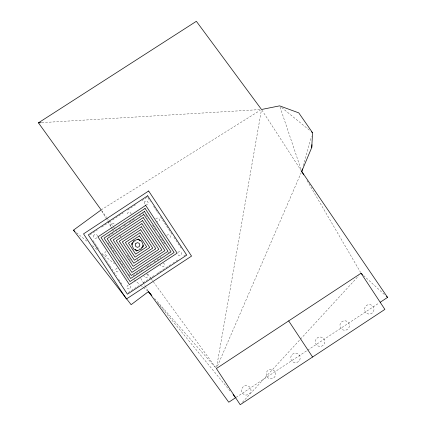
<?xml version="1.0" encoding="UTF-8"?>
<svg xmlns="http://www.w3.org/2000/svg" width="426" height="426" viewBox="0 0 426 426"><rect width="100%" height="100%" fill="white"/><g stroke="black" fill="none" stroke-linecap="round" stroke-linejoin="round"><path stroke-width="0.32" stroke-dasharray="2.13 1.6" d="M216.605 367.223L261.399 110.148M303.312 165.725L311.475 136.522M217.436 366.088L301.187 172.658M242.447 402.256L299.957 339.698M300.405 339.208L358.809 275.675M106.122 251.452L105.126 252.176L104.748 253.348L105.126 254.519L106.122 255.243L107.352 255.243L108.353 254.519M155.772 218.82L156.768 218.096L157.998 218.096L158.994 218.82L159.377 219.992L158.994 221.163L157.998 221.887L156.768 221.887M117.086 268.092L116.085 268.817L115.707 269.988L116.085 271.16L117.086 271.884L118.316 271.884L119.312 271.16M166.731 235.461L167.727 234.737L168.962 234.737L169.958 235.461L170.336 236.632L169.958 237.804L168.962 238.528M128.285 285.095L127.289 285.819L126.905 286.991L127.289 288.162L128.285 288.887L129.515 288.887L130.51 288.162L130.888 286.991L130.51 285.819L129.515 285.095M177.93 252.464L178.925 251.739L180.161 251.739L181.156 252.464L181.535 253.635L181.156 254.801L180.161 255.525L178.925 255.525L177.93 254.801L177.551 253.635M236.158 397.351L307.066 350.545M307.62 350.177L379.081 303.008M90.094 234.747L97.256 230.029M101.665 227.122L108.832 222.404M109.386 222.042L123.167 212.963M127.576 210.061L136.948 203.889M141.906 200.619L147.417 196.988L150.325 201.397M108.444 236.148L113.944 232.521M118.897 229.263L121.096 227.809M123.849 225.998L126.048 224.55M129.35 222.372L134.856 218.751M139.254 215.849L143.658 212.952M134.073 242.005L135.122 241.318M138.913 249.354L141.011 247.969M133.077 275.942L140.229 271.229M140.777 270.867L142.428 269.78M146.832 266.878L150.682 264.344M153.983 262.166L161.14 257.458M167.743 253.108L169.942 251.66M128.215 292.63L138.69 285.729M143.099 282.827L154.121 275.563M156.88 273.748L159.084 272.294M159.638 271.932L170.661 264.668M172.865 263.22L178.377 259.588M183.888 255.957L185.544 254.865M101.154 209.901L260.387 110.201M41.753 122.635L260.185 109.573M114.152 223.975L113.156 223.251L111.926 223.251L110.93 223.975L110.547 225.146L110.93 226.318M163.158 262.938L164.154 263.662L164.532 264.834L164.154 266.005L163.158 266.724L161.928 266.724L160.932 266.005L160.549 264.834M146.517 273.897L147.513 274.621L147.891 275.792L147.513 276.964L146.517 277.688L145.287 277.688L144.292 276.964L143.908 275.792M281.682 107.533L309.968 130.612M76.515 232.697L87.309 241.537M92.447 245.743L97.069 249.53M101.697 253.316L114.541 263.832M134.068 279.818L140.234 284.866M140.75 285.287L142.806 286.97M143.317 287.39L147.428 290.756M363.511 275.468L384.625 294.717M154.59 298.546L215.503 367.537M157.721 302.875L230.131 391.052M101.548 210.439L106.622 217.43M107.011 217.968L108.577 220.12M108.965 220.657L115.217 229.263M115.606 229.8L116.777 231.414M119.514 235.173L121.857 238.4M137.087 259.37L138.652 261.521M147.636 273.891L150.761 278.194M151.15 278.732L215.599 367.457M153.594 206.36L158.312 213.527M160.49 216.834L166.3 225.652M166.662 226.201L172.109 234.47M173.925 237.229L181.188 248.251M145.66 214.789L148.195 218.639M152.545 225.242L156.172 230.748M159.43 235.7L165.229 244.503M108.039 242.724L110.579 246.574M110.941 247.128L115.292 253.731M119.637 260.334L124.349 267.485M128.7 274.088L130.148 276.293M93.172 240.626L99.343 249.993M102.251 254.407L109.509 265.43M109.871 265.978L116.41 275.904M118.588 279.211L122.219 284.722M261.878 110.052L300.99 170.32M307.05 180.587L360.726 272.661M101.819 211.051L107.485 220.833M107.815 221.408L110.813 226.589M111.149 227.165L112.15 228.89M112.48 229.465L113.481 231.19M127.47 255.355L131.469 262.256M140.798 278.364L144.792 285.271M145.128 285.846L148.126 291.022M280.047 107.118L301.288 170.176M131.176 214.187L130.793 213.016L129.797 212.292L128.567 212.292L127.571 213.016L127.188 214.187L127.571 215.359M93.928 235.173L93.544 236.345L93.928 237.516L94.923 238.24L96.154 238.24L97.155 237.516L97.533 236.345L97.155 235.173L96.154 234.449L94.923 234.449L93.928 235.173M144.574 201.817L144.19 202.989L144.574 204.16L145.57 204.885L146.8 204.885L147.795 204.16L148.179 202.989L147.795 201.817L146.8 201.093L145.57 201.093L144.574 201.817M366.882 313.44A4.766 4.766 0 0 0 374.033 309.313A4.766 4.766 0 0 0 366.882 305.192A4.766 4.766 0 0 0 366.882 313.44M342.291 329.644A4.766 4.766 0 0 0 349.437 325.517A4.766 4.766 0 0 0 342.291 321.39A4.766 4.766 0 0 0 342.291 329.644M317.695 345.843A4.766 4.766 0 0 0 324.841 341.716A4.766 4.766 0 0 0 317.695 337.589A4.766 4.766 0 0 0 317.695 345.843M293.099 362.041A4.766 4.766 0 0 0 300.245 357.92A4.766 4.766 0 0 0 293.099 353.793A4.766 4.766 0 0 0 293.099 362.041M267.102 377.021A4.766 4.766 0 0 0 275.287 375.94A4.766 4.766 0 0 0 270.265 369.395A4.766 4.766 0 0 0 267.102 377.021M242.511 393.219A4.766 4.766 0 0 0 250.69 392.144A4.766 4.766 0 0 0 245.669 385.594A4.766 4.766 0 0 0 242.511 393.219"/><path stroke-width="0.64" d="M303.711 174.868L301.714 171.438L311.763 147.439L312.54 132.71L298.77 112.874L279.621 105.856L261.516 109.493L196.365 21.3L38.431 122.837L101.154 209.901L73.432 230.173L131.133 304.681L148.456 291.597L151.086 294.579M311.763 147.439L311.912 144.654M302.423 168.898L301.714 171.438L387.569 297.401L380.189 302.274M133.024 242.698L131.448 243.736L132.14 244.785M137.747 239.588L138.796 238.895L140.175 240.994M137.337 250.392L136.288 251.084L135.25 249.508M141.533 247.628L143.637 246.244L142.944 245.195M361.056 273.231L216.381 368.527L240.205 404.7L384.88 309.404L361.056 273.231L362.531 274.573M38.431 122.837L41.088 122.677M311.512 131.874L312.54 132.71M73.432 230.173L74.976 231.435M386.584 296.507L387.569 297.401M151.826 295.703L148.456 291.597L228.767 402.229L235.605 397.719L233.081 394.641M288.679 320.906L312.583 357.025M133.562 241.01L131.911 244.987L133.562 248.97L137.539 250.621L141.523 248.97L143.173 244.987L141.523 241.01L137.539 239.359L133.562 241.01M135.889 243.337L135.202 244.987L135.889 246.643L137.539 247.33L139.195 246.643L139.882 244.987L139.195 243.337L137.539 242.65L135.889 243.337M148.653 190.986L83.539 233.879L126.431 298.993L191.546 256.101L148.653 190.986M147.668 195.79L88.342 234.864L127.417 294.19L186.742 255.115L147.668 195.79M145.692 205.385L97.937 236.84L129.392 284.589L177.141 253.14L145.692 205.385M145.064 208.436L100.989 237.468L130.021 281.543L174.096 252.511L145.064 208.436M144.435 211.482L104.035 238.091L130.649 278.498L171.05 251.883L144.435 211.482M143.812 214.528L107.08 238.72L131.272 275.452L168.004 251.26L143.812 214.528M143.184 217.574L110.126 239.348L131.9 272.406L164.958 250.632L143.184 217.574M142.556 220.62L113.172 239.976L132.529 269.36L161.912 250.003L142.556 220.62M141.927 223.666L116.218 240.599L133.152 266.314L158.866 249.375L141.927 223.666M141.304 226.712L119.264 241.228L133.78 263.268L155.82 248.752L141.304 226.712M140.676 229.758L122.31 241.856L134.408 260.222L152.774 248.124L140.676 229.758M140.047 232.804L125.356 242.485L135.037 257.176L149.728 247.495L140.047 232.804M139.424 235.85L128.402 243.108L135.66 254.13L146.682 246.872L139.424 235.85"/></g></svg>
